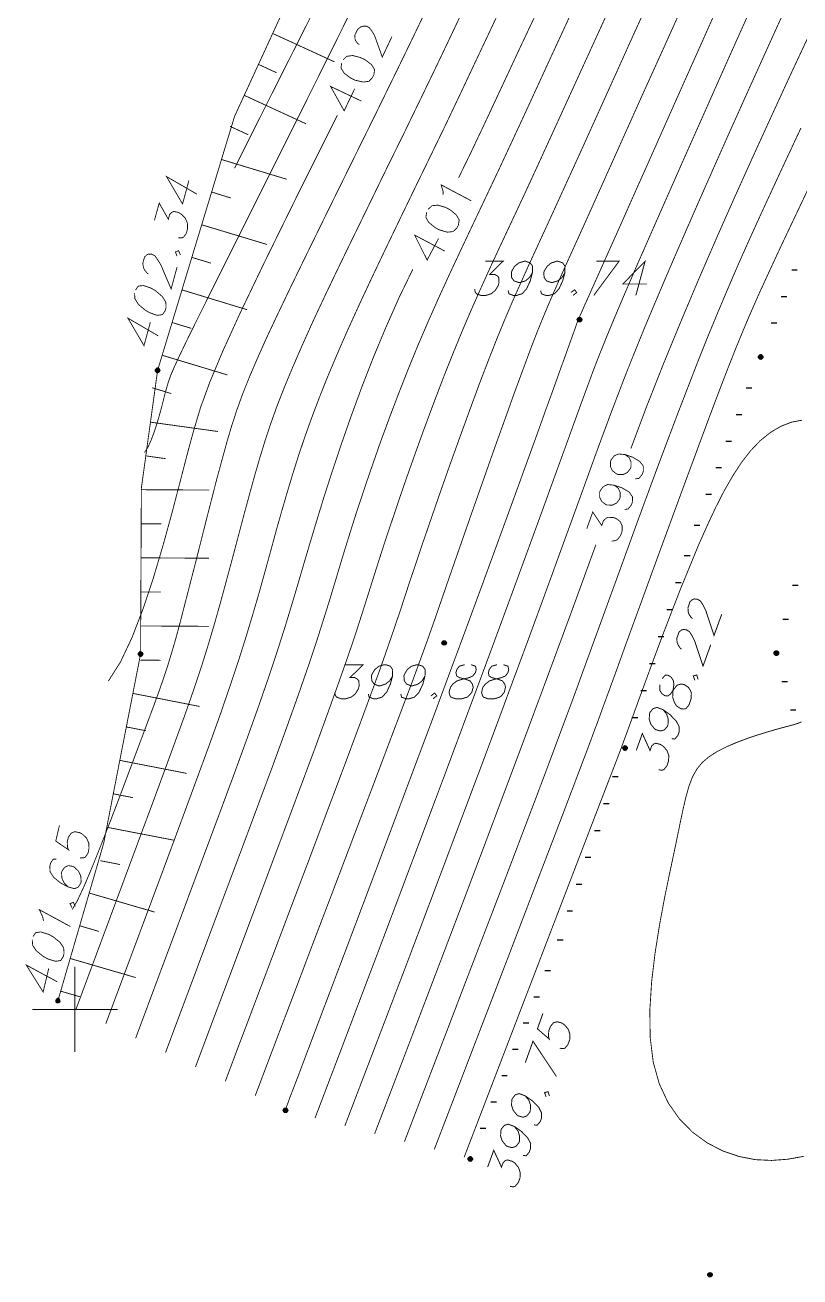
# Model space of a CAD drawing. Extents: x 489 to 720, y 1028 to 1176.
# Drawn here: x 495.69 to 504.79, y 1058.45 to 1073.17 of the extents above; entities that cross this region are included whole.
import ezdxf

# ---------------------------------------------------------------- set-up
doc = ezdxf.new("R2010")
doc.units = 0
doc.header["$MEASUREMENT"] = 0
for name, color, linetype in [('1202', 7, 'Continuous'), ('1501-TOPO', 7, 'Continuous'), ('1501-UP', 7, 'Continuous'), ('1506', 7, 'Continuous'), ('1507', 7, 'Continuous'), ('1510-UP', 7, 'Continuous'), ('1511-DOWN', 7, 'Continuous')]:
    doc.layers.add(name, color=color, linetype=linetype)

msp = doc.modelspace()

# ---------------------------------------------------------------- hatches: boundary and pattern name
at = {"layer": '1501-TOPO', "linetype": 'Continuous', "ltscale": 0.045455}
for points in [[(502.203, 1069.729), (502.203, 1069.676), (502.192, 1069.728)], [(502.213, 1069.728), (502.213, 1069.679), (502.203, 1069.729)], [(502.213, 1069.679), (502.203, 1069.729), (502.203, 1069.676)], [(502.179, 1069.713), (502.179, 1069.692), (502.177, 1069.703)], [(502.185, 1069.722), (502.185, 1069.684), (502.179, 1069.713)], [(502.185, 1069.684), (502.179, 1069.713), (502.179, 1069.692)], [(502.192, 1069.728), (502.192, 1069.679), (502.185, 1069.722)], [(502.192, 1069.679), (502.185, 1069.722), (502.185, 1069.684)], [(502.203, 1069.676), (502.192, 1069.728), (502.192, 1069.679)], [(502.222, 1069.722), (502.222, 1069.684), (502.213, 1069.728)], [(502.222, 1069.684), (502.213, 1069.728), (502.213, 1069.679)], [(502.228, 1069.713), (502.228, 1069.692), (502.222, 1069.722)], [(502.228, 1069.692), (502.222, 1069.722), (502.222, 1069.684)], [(502.23, 1069.703), (502.228, 1069.713), (502.228, 1069.692)], [(504.321, 1069.289), (504.356, 1069.275), (504.313, 1069.282)], [(504.331, 1069.291), (504.349, 1069.283), (504.321, 1069.289)], [(504.349, 1069.283), (504.321, 1069.289), (504.356, 1069.275)], [(504.341, 1069.289), (504.331, 1069.291), (504.349, 1069.283)], [(504.307, 1069.274), (504.356, 1069.255), (504.305, 1069.264)], [(504.356, 1069.255), (504.305, 1069.264), (504.35, 1069.246)], [(504.305, 1069.264), (504.35, 1069.246), (504.307, 1069.254)], [(504.313, 1069.282), (504.358, 1069.265), (504.307, 1069.274)], [(504.358, 1069.265), (504.307, 1069.274), (504.356, 1069.255)], [(504.35, 1069.246), (504.307, 1069.254), (504.342, 1069.24)], [(504.307, 1069.254), (504.342, 1069.24), (504.313, 1069.246)], [(504.356, 1069.275), (504.313, 1069.282), (504.358, 1069.265)], [(504.342, 1069.24), (504.313, 1069.246), (504.332, 1069.238)], [(504.313, 1069.246), (504.332, 1069.238), (504.322, 1069.24)], [(500.588, 1065.915), (500.588, 1065.895), (500.586, 1065.905)], [(500.594, 1065.923), (500.594, 1065.885), (500.588, 1065.915)], [(500.594, 1065.885), (500.588, 1065.915), (500.588, 1065.895)], [(500.603, 1065.929), (500.603, 1065.88), (500.594, 1065.923)], [(500.603, 1065.88), (500.594, 1065.923), (500.594, 1065.885)], [(500.612, 1065.931), (500.612, 1065.879), (500.603, 1065.929)], [(500.612, 1065.879), (500.603, 1065.929), (500.603, 1065.88)], [(500.622, 1065.929), (500.622, 1065.88), (500.612, 1065.931)], [(500.622, 1065.88), (500.612, 1065.931), (500.612, 1065.879)], [(500.631, 1065.923), (500.631, 1065.885), (500.622, 1065.929)], [(500.631, 1065.885), (500.622, 1065.929), (500.622, 1065.88)], [(500.637, 1065.915), (500.637, 1065.895), (500.631, 1065.923)], [(500.637, 1065.895), (500.631, 1065.923), (500.631, 1065.885)], [(500.639, 1065.905), (500.637, 1065.915), (500.637, 1065.895)], [(504.491, 1065.793), (504.54, 1065.795), (504.489, 1065.783)], [(504.54, 1065.795), (504.489, 1065.783), (504.542, 1065.785)], [(504.489, 1065.783), (504.542, 1065.785), (504.491, 1065.774)], [(504.497, 1065.803), (504.533, 1065.804), (504.491, 1065.793)], [(504.533, 1065.804), (504.491, 1065.793), (504.54, 1065.795)], [(504.542, 1065.785), (504.491, 1065.774), (504.54, 1065.775)], [(504.491, 1065.774), (504.54, 1065.775), (504.498, 1065.765)], [(504.505, 1065.808), (504.525, 1065.809), (504.497, 1065.803)], [(504.525, 1065.809), (504.497, 1065.803), (504.533, 1065.804)], [(504.54, 1065.775), (504.498, 1065.765), (504.535, 1065.766)], [(504.498, 1065.765), (504.535, 1065.766), (504.506, 1065.759)], [(504.515, 1065.81), (504.505, 1065.808), (504.525, 1065.809)], [(504.535, 1065.766), (504.506, 1065.759), (504.527, 1065.76)], [(504.506, 1065.759), (504.527, 1065.76), (504.516, 1065.758)], [(502.713, 1064.678), (502.763, 1064.66), (502.712, 1064.667)], [(502.763, 1064.66), (502.712, 1064.667), (502.757, 1064.651)], [(502.712, 1064.667), (502.757, 1064.651), (502.714, 1064.658)], [(502.719, 1064.687), (502.764, 1064.671), (502.713, 1064.678)], [(502.764, 1064.671), (502.713, 1064.678), (502.763, 1064.66)], [(502.757, 1064.651), (502.714, 1064.658), (502.749, 1064.646)], [(502.714, 1064.658), (502.749, 1064.646), (502.72, 1064.649)], [(502.727, 1064.693), (502.762, 1064.68), (502.719, 1064.687)], [(502.762, 1064.68), (502.719, 1064.687), (502.764, 1064.671)], [(502.749, 1064.646), (502.72, 1064.649), (502.739, 1064.642)], [(502.72, 1064.649), (502.739, 1064.642), (502.729, 1064.645)], [(502.737, 1064.696), (502.755, 1064.689), (502.727, 1064.693)], [(502.755, 1064.689), (502.727, 1064.693), (502.762, 1064.68)], [(502.747, 1064.693), (502.737, 1064.696), (502.755, 1064.689)], [(498.724, 1060.423), (498.724, 1060.404), (498.722, 1060.413)], [(498.73, 1060.432), (498.73, 1060.395), (498.724, 1060.423)], [(498.73, 1060.395), (498.724, 1060.423), (498.724, 1060.404)], [(498.738, 1060.438), (498.738, 1060.389), (498.73, 1060.432)], [(498.738, 1060.389), (498.73, 1060.432), (498.73, 1060.395)], [(498.748, 1060.44), (498.748, 1060.387), (498.738, 1060.438)], [(498.748, 1060.387), (498.738, 1060.438), (498.738, 1060.389)], [(498.758, 1060.438), (498.758, 1060.389), (498.748, 1060.44)], [(498.758, 1060.389), (498.748, 1060.44), (498.748, 1060.387)], [(498.766, 1060.432), (498.766, 1060.395), (498.758, 1060.438)], [(498.766, 1060.395), (498.758, 1060.438), (498.758, 1060.389)], [(498.772, 1060.423), (498.772, 1060.404), (498.766, 1060.432)], [(498.772, 1060.404), (498.766, 1060.432), (498.766, 1060.395)], [(498.774, 1060.413), (498.772, 1060.423), (498.772, 1060.404)], [(500.894, 1059.85), (500.944, 1059.831), (500.892, 1059.84)], [(500.944, 1059.831), (500.892, 1059.84), (500.938, 1059.823)], [(500.892, 1059.84), (500.938, 1059.823), (500.895, 1059.83)], [(500.899, 1059.858), (500.945, 1059.841), (500.894, 1059.85)], [(500.945, 1059.841), (500.894, 1059.85), (500.944, 1059.831)], [(500.938, 1059.823), (500.895, 1059.83), (500.93, 1059.816)], [(500.895, 1059.83), (500.93, 1059.816), (500.9, 1059.822)], [(500.907, 1059.865), (500.942, 1059.851), (500.899, 1059.858)], [(500.942, 1059.851), (500.899, 1059.858), (500.945, 1059.841)], [(500.93, 1059.816), (500.9, 1059.822), (500.92, 1059.814)], [(500.9, 1059.822), (500.92, 1059.814), (500.91, 1059.816)], [(500.917, 1059.867), (500.937, 1059.859), (500.907, 1059.865)], [(500.937, 1059.859), (500.907, 1059.865), (500.942, 1059.851)], [(500.928, 1059.865), (500.917, 1059.867), (500.937, 1059.859)], [(503.712, 1058.491), (503.712, 1058.471), (503.71, 1058.481)], [(503.717, 1058.499), (503.717, 1058.463), (503.712, 1058.491)], [(503.717, 1058.463), (503.712, 1058.491), (503.712, 1058.471)], [(503.725, 1058.505), (503.725, 1058.457), (503.717, 1058.499)], [(503.725, 1058.457), (503.717, 1058.499), (503.717, 1058.463)], [(503.736, 1058.507), (503.736, 1058.455), (503.725, 1058.505)], [(503.736, 1058.455), (503.725, 1058.505), (503.725, 1058.457)], [(503.746, 1058.505), (503.746, 1058.457), (503.736, 1058.507)], [(503.746, 1058.457), (503.736, 1058.507), (503.736, 1058.455)], [(503.755, 1058.499), (503.755, 1058.463), (503.746, 1058.505)], [(503.755, 1058.463), (503.746, 1058.505), (503.746, 1058.457)], [(503.761, 1058.491), (503.761, 1058.471), (503.755, 1058.499)], [(503.761, 1058.471), (503.755, 1058.499), (503.755, 1058.463)], [(503.762, 1058.481), (503.761, 1058.491), (503.761, 1058.471)]]:
    msp.add_hatch(color=7, dxfattribs=at).paths.add_polyline_path(points, flags=0)
at = {"layer": '1501-UP', "linetype": 'Continuous', "ltscale": 0.045455}
for points in [[(497.223, 1069.123), (497.271, 1069.113), (497.219, 1069.114)], [(497.271, 1069.113), (497.219, 1069.114), (497.27, 1069.103)], [(497.219, 1069.114), (497.27, 1069.103), (497.219, 1069.104)], [(497.27, 1069.103), (497.219, 1069.104), (497.266, 1069.093)], [(497.219, 1069.104), (497.266, 1069.093), (497.222, 1069.093)], [(497.266, 1069.093), (497.222, 1069.093), (497.258, 1069.085)], [(497.222, 1069.093), (497.258, 1069.085), (497.23, 1069.087)], [(497.23, 1069.13), (497.266, 1069.122), (497.223, 1069.123)], [(497.266, 1069.122), (497.223, 1069.123), (497.271, 1069.113)], [(497.24, 1069.134), (497.26, 1069.13), (497.23, 1069.13)], [(497.26, 1069.13), (497.23, 1069.13), (497.266, 1069.122)], [(497.258, 1069.085), (497.23, 1069.087), (497.249, 1069.082)], [(497.23, 1069.087), (497.249, 1069.082), (497.239, 1069.082)], [(497.25, 1069.134), (497.24, 1069.134), (497.26, 1069.13)], [(497.022, 1065.788), (497.07, 1065.781), (497.019, 1065.779)], [(497.07, 1065.781), (497.019, 1065.779), (497.07, 1065.771)], [(497.019, 1065.779), (497.07, 1065.771), (497.019, 1065.768)], [(497.07, 1065.771), (497.019, 1065.768), (497.066, 1065.76)], [(497.019, 1065.768), (497.066, 1065.76), (497.023, 1065.758)], [(497.029, 1065.796), (497.065, 1065.79), (497.022, 1065.788)], [(497.065, 1065.79), (497.022, 1065.788), (497.07, 1065.781)], [(497.066, 1065.76), (497.023, 1065.758), (497.06, 1065.754)], [(497.023, 1065.758), (497.06, 1065.754), (497.031, 1065.751)], [(497.038, 1065.8), (497.057, 1065.797), (497.029, 1065.796)], [(497.057, 1065.797), (497.029, 1065.796), (497.065, 1065.79)], [(497.048, 1065.8), (497.038, 1065.8), (497.057, 1065.797)], [(497.06, 1065.754), (497.031, 1065.751), (497.05, 1065.749)], [(497.031, 1065.751), (497.05, 1065.749), (497.04, 1065.748)], [(496.052, 1061.715), (496.099, 1061.704), (496.047, 1061.706)], [(496.099, 1061.704), (496.047, 1061.706), (496.099, 1061.693)], [(496.047, 1061.706), (496.099, 1061.693), (496.047, 1061.696)], [(496.099, 1061.693), (496.047, 1061.696), (496.095, 1061.684)], [(496.047, 1061.696), (496.095, 1061.684), (496.05, 1061.685)], [(496.095, 1061.684), (496.05, 1061.685), (496.087, 1061.678)], [(496.05, 1061.685), (496.087, 1061.678), (496.057, 1061.679)], [(496.06, 1061.722), (496.096, 1061.714), (496.052, 1061.715)], [(496.096, 1061.714), (496.052, 1061.715), (496.099, 1061.704)], [(496.087, 1061.678), (496.057, 1061.679), (496.078, 1061.674)], [(496.057, 1061.679), (496.078, 1061.674), (496.067, 1061.674)], [(496.069, 1061.725), (496.089, 1061.721), (496.06, 1061.722)], [(496.089, 1061.721), (496.06, 1061.722), (496.096, 1061.714)], [(496.079, 1061.725), (496.069, 1061.725), (496.089, 1061.721)]]:
    msp.add_hatch(color=18, dxfattribs=at).paths.add_polyline_path(points, flags=0)

# ---------------------------------------------------------------- linework, layer by layer
at = {"color": 18, "linetype": 'Continuous', "ltscale": 0.045455, "const_width": 0.01}
for points in [[(497.707, 1071.178), (497.349, 1071.385), (497.538, 1071.063), (497.613, 1071.339)], [(497.208, 1070.871), (497.264, 1071.073), (497.371, 1070.883), (497.386, 1070.939), (497.413, 1070.965), (497.435, 1070.974), (497.49, 1070.963), (497.524, 1070.942), (497.571, 1070.895), (497.595, 1070.838), (497.597, 1070.772), (497.582, 1070.717), (497.55, 1070.672), (497.528, 1070.664), (497.489, 1070.665)], [(497.137, 1070.241), (497.12, 1070.251), (497.09, 1070.29), (497.078, 1070.318), (497.071, 1070.365), (497.091, 1070.439), (497.119, 1070.465), (497.14, 1070.474), (497.179, 1070.472), (497.213, 1070.453), (497.242, 1070.414), (497.283, 1070.347), (497.404, 1070.064), (497.474, 1070.322)], [(497.474, 1070.449), (497.454, 1070.499), (497.492, 1070.514), (497.513, 1070.464)], [(496.975, 1070.015), (496.978, 1069.95), (497.019, 1069.883), (497.099, 1069.815), (497.15, 1069.785), (497.24, 1069.754), (497.302, 1069.762), (497.333, 1069.806), (497.344, 1069.843), (497.342, 1069.908), (497.3, 1069.975), (497.221, 1070.043), (497.17, 1070.073), (497.079, 1070.104), (497.017, 1070.097), (496.986, 1070.051)], [(497.254, 1069.512), (496.896, 1069.721), (497.085, 1069.398), (497.16, 1069.674)], [(496.092, 1063.762), (496.048, 1063.576), (496.2, 1063.473), (496.187, 1063.501), (496.183, 1063.566), (496.197, 1063.622), (496.228, 1063.668), (496.271, 1063.687), (496.328, 1063.676), (496.362, 1063.658), (496.41, 1063.612), (496.436, 1063.555), (496.439, 1063.49), (496.427, 1063.434), (496.396, 1063.388), (496.374, 1063.379), (496.335, 1063.38)], [(496.056, 1063.363), (496.017, 1063.363), (495.987, 1063.316), (495.978, 1063.28), (495.982, 1063.214), (496.025, 1063.149), (496.107, 1063.083), (496.195, 1063.037), (496.269, 1063.017), (496.312, 1063.035), (496.342, 1063.082), (496.347, 1063.1), (496.342, 1063.166), (496.316, 1063.222), (496.269, 1063.268), (496.252, 1063.278), (496.195, 1063.288), (496.152, 1063.268), (496.121, 1063.223), (496.116, 1063.204), (496.121, 1063.139), (496.147, 1063.083), (496.195, 1063.037)], [(496.239, 1062.792), (496.216, 1062.841), (496.255, 1062.857), (496.278, 1062.808)], [(495.904, 1062.639), (495.895, 1062.685), (495.856, 1062.77), (496.221, 1062.572)], [(495.772, 1062.417), (495.777, 1062.351), (495.82, 1062.287), (495.902, 1062.221), (495.954, 1062.192), (496.045, 1062.164), (496.106, 1062.173), (496.137, 1062.22), (496.146, 1062.257), (496.141, 1062.322), (496.098, 1062.387), (496.016, 1062.453), (495.964, 1062.481), (495.872, 1062.509), (495.812, 1062.5), (495.781, 1062.454)], [(496.066, 1061.923), (495.702, 1062.12), (495.9, 1061.803), (495.966, 1062.081)]]:
    msp.add_lwpolyline(points, dxfattribs=at)
at = {"color": 250, "linetype": 'Continuous', "ltscale": 0.045455, "const_width": 0.0112}
for points in [[(501.095, 1070.389), (501.304, 1070.389), (501.149, 1070.235), (501.206, 1070.235), (501.239, 1070.217), (501.253, 1070.198), (501.257, 1070.14), (501.247, 1070.103), (501.212, 1070.046), (501.164, 1070.007), (501.102, 1069.988), (501.045, 1069.988), (500.992, 1070.007), (500.978, 1070.026), (500.97, 1070.064)], [(501.649, 1070.255), (501.615, 1070.198), (501.567, 1070.159), (501.505, 1070.14), (501.486, 1070.14), (501.433, 1070.159), (501.405, 1070.198), (501.402, 1070.255), (501.407, 1070.274), (501.441, 1070.331), (501.489, 1070.37), (501.552, 1070.389), (501.571, 1070.389), (501.623, 1070.37), (501.652, 1070.331), (501.649, 1070.255), (501.624, 1070.159), (501.58, 1070.064), (501.527, 1070.007), (501.464, 1069.988), (501.425, 1069.988), (501.373, 1070.007), (501.364, 1070.046)], [(502.031, 1070.255), (501.997, 1070.198), (501.948, 1070.159), (501.886, 1070.14), (501.867, 1070.14), (501.815, 1070.159), (501.787, 1070.198), (501.783, 1070.255), (501.788, 1070.274), (501.823, 1070.331), (501.871, 1070.37), (501.933, 1070.389), (501.953, 1070.389), (502.005, 1070.37), (502.032, 1070.331), (502.031, 1070.255), (502.005, 1070.159), (501.961, 1070.064), (501.907, 1070.007), (501.845, 1069.988), (501.807, 1069.988), (501.755, 1070.007), (501.746, 1070.046)], [(502.4, 1070.389), (502.667, 1070.389), (502.37, 1069.988)], [(502.865, 1069.988), (502.973, 1070.389), (502.711, 1070.122), (502.996, 1070.122)], [(502.102, 1070.022), (502.145, 1070.055), (502.169, 1070.022), (502.127, 1069.988)], [(503.531, 1066.191), (503.515, 1066.203), (503.489, 1066.242), (503.479, 1066.272), (503.477, 1066.318), (503.502, 1066.391), (503.531, 1066.415), (503.554, 1066.422), (503.592, 1066.417), (503.625, 1066.395), (503.652, 1066.354), (503.687, 1066.284), (503.783, 1065.992), (503.874, 1066.243)], [(503.402, 1065.832), (503.386, 1065.843), (503.36, 1065.884), (503.349, 1065.913), (503.346, 1065.96), (503.372, 1066.032), (503.402, 1066.057), (503.424, 1066.063), (503.463, 1066.058), (503.496, 1066.035), (503.521, 1065.996), (503.557, 1065.925), (503.654, 1065.633), (503.745, 1065.884)], [(499.45, 1065.649), (499.661, 1065.649), (499.505, 1065.497), (499.562, 1065.497), (499.595, 1065.478), (499.61, 1065.459), (499.613, 1065.401), (499.603, 1065.364), (499.569, 1065.306), (499.52, 1065.268), (499.457, 1065.249), (499.4, 1065.249), (499.348, 1065.268), (499.335, 1065.288), (499.325, 1065.325)], [(500.006, 1065.516), (499.972, 1065.459), (499.923, 1065.421), (499.861, 1065.401), (499.841, 1065.401), (499.79, 1065.421), (499.762, 1065.459), (499.758, 1065.516), (499.763, 1065.535), (499.797, 1065.592), (499.846, 1065.631), (499.908, 1065.649), (499.928, 1065.649), (499.979, 1065.631), (500.007, 1065.592), (500.006, 1065.516), (499.98, 1065.421), (499.936, 1065.325), (499.882, 1065.268), (499.82, 1065.249), (499.782, 1065.249), (499.73, 1065.268), (499.721, 1065.306)], [(500.387, 1065.516), (500.353, 1065.459), (500.305, 1065.421), (500.242, 1065.401), (500.223, 1065.401), (500.171, 1065.421), (500.144, 1065.459), (500.139, 1065.516), (500.145, 1065.535), (500.179, 1065.592), (500.228, 1065.631), (500.289, 1065.649), (500.308, 1065.649), (500.361, 1065.631), (500.389, 1065.592), (500.387, 1065.516), (500.362, 1065.421), (500.317, 1065.325), (500.264, 1065.268), (500.202, 1065.249), (500.163, 1065.249), (500.111, 1065.268), (500.103, 1065.306)], [(500.852, 1065.649), (500.79, 1065.631), (500.761, 1065.592), (500.75, 1065.555), (500.76, 1065.516), (500.792, 1065.497), (500.863, 1065.478), (500.915, 1065.459), (500.944, 1065.421), (500.953, 1065.383), (500.937, 1065.325), (500.907, 1065.288), (500.883, 1065.268), (500.821, 1065.249), (500.745, 1065.249), (500.692, 1065.268), (500.679, 1065.288), (500.67, 1065.325), (500.686, 1065.383), (500.714, 1065.421), (500.763, 1065.459), (500.825, 1065.478), (500.906, 1065.497), (500.949, 1065.516), (500.979, 1065.555), (500.989, 1065.592), (500.98, 1065.631), (500.929, 1065.649)], [(501.233, 1065.649), (501.171, 1065.631), (501.142, 1065.592), (501.132, 1065.555), (501.14, 1065.516), (501.173, 1065.497), (501.245, 1065.478), (501.297, 1065.459), (501.324, 1065.421), (501.333, 1065.383), (501.319, 1065.325), (501.289, 1065.288), (501.265, 1065.268), (501.203, 1065.249), (501.127, 1065.249), (501.074, 1065.268), (501.061, 1065.288), (501.052, 1065.325), (501.066, 1065.383), (501.096, 1065.421), (501.145, 1065.459), (501.206, 1065.478), (501.288, 1065.497), (501.331, 1065.516), (501.361, 1065.555), (501.371, 1065.592), (501.362, 1065.631), (501.31, 1065.649)], [(503.148, 1065.414), (503.145, 1065.348), (503.171, 1065.308), (503.204, 1065.285), (503.242, 1065.281), (503.272, 1065.305), (503.314, 1065.365), (503.349, 1065.408), (503.395, 1065.422), (503.433, 1065.416), (503.482, 1065.383), (503.508, 1065.342), (503.517, 1065.313), (503.514, 1065.248), (503.489, 1065.176), (503.453, 1065.133), (503.43, 1065.128), (503.391, 1065.132), (503.342, 1065.165), (503.317, 1065.206), (503.297, 1065.265), (503.3, 1065.33), (503.311, 1065.413), (503.307, 1065.459), (503.281, 1065.5), (503.249, 1065.523), (503.211, 1065.528), (503.174, 1065.485)], [(503.557, 1065.465), (503.54, 1065.516), (503.58, 1065.528), (503.597, 1065.476)], [(500.458, 1065.282), (500.5, 1065.316), (500.525, 1065.282), (500.482, 1065.249)], [(503.185, 1065.12), (503.227, 1065.067), (503.246, 1065.009), (503.242, 1064.943), (503.236, 1064.926), (503.2, 1064.883), (503.155, 1064.87), (503.099, 1064.885), (503.083, 1064.897), (503.041, 1064.949), (503.022, 1065.007), (503.025, 1065.073), (503.032, 1065.09), (503.067, 1065.133), (503.113, 1065.147), (503.185, 1065.12), (503.265, 1065.063), (503.339, 1064.988), (503.375, 1064.918), (503.372, 1064.854), (503.358, 1064.817), (503.323, 1064.775), (503.285, 1064.78)], [(502.87, 1064.642), (502.941, 1064.84), (503.031, 1064.641), (503.052, 1064.696), (503.08, 1064.72), (503.103, 1064.726), (503.158, 1064.71), (503.19, 1064.688), (503.232, 1064.637), (503.252, 1064.578), (503.248, 1064.513), (503.229, 1064.459), (503.194, 1064.416), (503.171, 1064.409), (503.132, 1064.414)], [(501.772, 1061.549), (501.708, 1061.37), (501.847, 1061.25), (501.838, 1061.279), (501.841, 1061.345), (501.861, 1061.398), (501.896, 1061.441), (501.941, 1061.454), (501.996, 1061.438), (502.029, 1061.415), (502.071, 1061.364), (502.09, 1061.306), (502.087, 1061.24), (502.067, 1061.187), (502.032, 1061.143), (502.01, 1061.138), (501.971, 1061.142)], [(501.566, 1060.974), (501.656, 1061.225), (501.932, 1060.809)], [(501.566, 1060.582), (501.608, 1060.53), (501.628, 1060.472), (501.624, 1060.406), (501.619, 1060.389), (501.582, 1060.346), (501.537, 1060.332), (501.482, 1060.348), (501.466, 1060.359), (501.424, 1060.412), (501.404, 1060.47), (501.407, 1060.535), (501.414, 1060.553), (501.449, 1060.596), (501.495, 1060.609), (501.566, 1060.582), (501.647, 1060.525), (501.722, 1060.451), (501.757, 1060.381), (501.755, 1060.316), (501.741, 1060.281), (501.706, 1060.238), (501.667, 1060.242)], [(501.81, 1060.57), (501.792, 1060.621), (501.832, 1060.632), (501.849, 1060.581)], [(501.437, 1060.223), (501.479, 1060.171), (501.498, 1060.113), (501.496, 1060.048), (501.489, 1060.03), (501.454, 1059.987), (501.408, 1059.974), (501.353, 1059.99), (501.337, 1060.001), (501.295, 1060.053), (501.275, 1060.11), (501.279, 1060.176), (501.285, 1060.195), (501.321, 1060.237), (501.365, 1060.25), (501.437, 1060.223), (501.519, 1060.166), (501.592, 1060.092), (501.629, 1060.023), (501.625, 1059.957), (501.612, 1059.922), (501.577, 1059.879), (501.538, 1059.883)], [(501.123, 1059.746), (501.195, 1059.943), (501.286, 1059.745), (501.305, 1059.799), (501.333, 1059.823), (501.356, 1059.83), (501.412, 1059.814), (501.444, 1059.792), (501.486, 1059.74), (501.506, 1059.682), (501.503, 1059.616), (501.483, 1059.563), (501.447, 1059.521), (501.424, 1059.514), (501.386, 1059.518)]]:
    msp.add_lwpolyline(points, dxfattribs=at)
at = {"layer": '1202', "color": 7, "linetype": 'Continuous', "ltscale": 0.045455, "const_width": 0.0112}
for points in [[(496.273, 1062.1), (496.273, 1061.099)], [(496.774, 1061.599), (495.773, 1061.599)]]:
    msp.add_lwpolyline(points, dxfattribs=at)
at = {"layer": '1501-TOPO', "color": 7, "linetype": 'Continuous', "ltscale": 0.045455}
for points in [[(502.203, 1069.729), (502.203, 1069.676), (502.192, 1069.728)], [(502.213, 1069.728), (502.213, 1069.679), (502.203, 1069.729)], [(502.213, 1069.679), (502.203, 1069.729), (502.203, 1069.676)], [(502.179, 1069.713), (502.179, 1069.692), (502.177, 1069.703)], [(502.185, 1069.722), (502.185, 1069.684), (502.179, 1069.713)], [(502.185, 1069.684), (502.179, 1069.713), (502.179, 1069.692)], [(502.192, 1069.728), (502.192, 1069.679), (502.185, 1069.722)], [(502.192, 1069.679), (502.185, 1069.722), (502.185, 1069.684)], [(502.203, 1069.676), (502.192, 1069.728), (502.192, 1069.679)], [(502.222, 1069.722), (502.222, 1069.684), (502.213, 1069.728)], [(502.222, 1069.684), (502.213, 1069.728), (502.213, 1069.679)], [(502.228, 1069.713), (502.228, 1069.692), (502.222, 1069.722)], [(502.228, 1069.692), (502.222, 1069.722), (502.222, 1069.684)], [(502.23, 1069.703), (502.228, 1069.713), (502.228, 1069.692)], [(504.321, 1069.289), (504.356, 1069.275), (504.313, 1069.282)], [(504.331, 1069.291), (504.349, 1069.283), (504.321, 1069.289)], [(504.349, 1069.283), (504.321, 1069.289), (504.356, 1069.275)], [(504.341, 1069.289), (504.331, 1069.291), (504.349, 1069.283)], [(504.307, 1069.274), (504.356, 1069.255), (504.305, 1069.264)], [(504.356, 1069.255), (504.305, 1069.264), (504.35, 1069.246)], [(504.305, 1069.264), (504.35, 1069.246), (504.307, 1069.254)], [(504.313, 1069.282), (504.358, 1069.265), (504.307, 1069.274)], [(504.358, 1069.265), (504.307, 1069.274), (504.356, 1069.255)], [(504.35, 1069.246), (504.307, 1069.254), (504.342, 1069.24)], [(504.307, 1069.254), (504.342, 1069.24), (504.313, 1069.246)], [(504.356, 1069.275), (504.313, 1069.282), (504.358, 1069.265)], [(504.342, 1069.24), (504.313, 1069.246), (504.332, 1069.238)], [(504.313, 1069.246), (504.332, 1069.238), (504.322, 1069.24)], [(500.588, 1065.915), (500.588, 1065.895), (500.586, 1065.905)], [(500.594, 1065.923), (500.594, 1065.885), (500.588, 1065.915)], [(500.594, 1065.885), (500.588, 1065.915), (500.588, 1065.895)], [(500.603, 1065.929), (500.603, 1065.88), (500.594, 1065.923)], [(500.603, 1065.88), (500.594, 1065.923), (500.594, 1065.885)], [(500.612, 1065.931), (500.612, 1065.879), (500.603, 1065.929)], [(500.612, 1065.879), (500.603, 1065.929), (500.603, 1065.88)], [(500.622, 1065.929), (500.622, 1065.88), (500.612, 1065.931)], [(500.622, 1065.88), (500.612, 1065.931), (500.612, 1065.879)], [(500.631, 1065.923), (500.631, 1065.885), (500.622, 1065.929)], [(500.631, 1065.885), (500.622, 1065.929), (500.622, 1065.88)], [(500.637, 1065.915), (500.637, 1065.895), (500.631, 1065.923)], [(500.637, 1065.895), (500.631, 1065.923), (500.631, 1065.885)], [(500.639, 1065.905), (500.637, 1065.915), (500.637, 1065.895)], [(504.491, 1065.793), (504.54, 1065.795), (504.489, 1065.783)], [(504.54, 1065.795), (504.489, 1065.783), (504.542, 1065.785)], [(504.489, 1065.783), (504.542, 1065.785), (504.491, 1065.774)], [(504.497, 1065.803), (504.533, 1065.804), (504.491, 1065.793)], [(504.533, 1065.804), (504.491, 1065.793), (504.54, 1065.795)], [(504.542, 1065.785), (504.491, 1065.774), (504.54, 1065.775)], [(504.491, 1065.774), (504.54, 1065.775), (504.498, 1065.765)], [(504.505, 1065.808), (504.525, 1065.809), (504.497, 1065.803)], [(504.525, 1065.809), (504.497, 1065.803), (504.533, 1065.804)], [(504.54, 1065.775), (504.498, 1065.765), (504.535, 1065.766)], [(504.498, 1065.765), (504.535, 1065.766), (504.506, 1065.759)], [(504.515, 1065.81), (504.505, 1065.808), (504.525, 1065.809)], [(504.535, 1065.766), (504.506, 1065.759), (504.527, 1065.76)], [(504.506, 1065.759), (504.527, 1065.76), (504.516, 1065.758)], [(502.713, 1064.678), (502.763, 1064.66), (502.712, 1064.667)], [(502.763, 1064.66), (502.712, 1064.667), (502.757, 1064.651)], [(502.712, 1064.667), (502.757, 1064.651), (502.714, 1064.658)], [(502.719, 1064.687), (502.764, 1064.671), (502.713, 1064.678)], [(502.764, 1064.671), (502.713, 1064.678), (502.763, 1064.66)], [(502.757, 1064.651), (502.714, 1064.658), (502.749, 1064.646)], [(502.714, 1064.658), (502.749, 1064.646), (502.72, 1064.649)], [(502.727, 1064.693), (502.762, 1064.68), (502.719, 1064.687)], [(502.762, 1064.68), (502.719, 1064.687), (502.764, 1064.671)], [(502.749, 1064.646), (502.72, 1064.649), (502.739, 1064.642)], [(502.72, 1064.649), (502.739, 1064.642), (502.729, 1064.645)], [(502.737, 1064.696), (502.755, 1064.689), (502.727, 1064.693)], [(502.755, 1064.689), (502.727, 1064.693), (502.762, 1064.68)], [(502.747, 1064.693), (502.737, 1064.696), (502.755, 1064.689)], [(498.724, 1060.423), (498.724, 1060.404), (498.722, 1060.413)], [(498.73, 1060.432), (498.73, 1060.395), (498.724, 1060.423)], [(498.73, 1060.395), (498.724, 1060.423), (498.724, 1060.404)], [(498.738, 1060.438), (498.738, 1060.389), (498.73, 1060.432)], [(498.738, 1060.389), (498.73, 1060.432), (498.73, 1060.395)], [(498.748, 1060.44), (498.748, 1060.387), (498.738, 1060.438)], [(498.748, 1060.387), (498.738, 1060.438), (498.738, 1060.389)], [(498.758, 1060.438), (498.758, 1060.389), (498.748, 1060.44)], [(498.758, 1060.389), (498.748, 1060.44), (498.748, 1060.387)], [(498.766, 1060.432), (498.766, 1060.395), (498.758, 1060.438)], [(498.766, 1060.395), (498.758, 1060.438), (498.758, 1060.389)], [(498.772, 1060.423), (498.772, 1060.404), (498.766, 1060.432)], [(498.772, 1060.404), (498.766, 1060.432), (498.766, 1060.395)], [(498.774, 1060.413), (498.772, 1060.423), (498.772, 1060.404)], [(500.894, 1059.85), (500.944, 1059.831), (500.892, 1059.84)], [(500.944, 1059.831), (500.892, 1059.84), (500.938, 1059.823)], [(500.892, 1059.84), (500.938, 1059.823), (500.895, 1059.83)], [(500.899, 1059.858), (500.945, 1059.841), (500.894, 1059.85)], [(500.945, 1059.841), (500.894, 1059.85), (500.944, 1059.831)], [(500.938, 1059.823), (500.895, 1059.83), (500.93, 1059.816)], [(500.895, 1059.83), (500.93, 1059.816), (500.9, 1059.822)], [(500.907, 1059.865), (500.942, 1059.851), (500.899, 1059.858)], [(500.942, 1059.851), (500.899, 1059.858), (500.945, 1059.841)], [(500.93, 1059.816), (500.9, 1059.822), (500.92, 1059.814)], [(500.9, 1059.822), (500.92, 1059.814), (500.91, 1059.816)], [(500.917, 1059.867), (500.937, 1059.859), (500.907, 1059.865)], [(500.937, 1059.859), (500.907, 1059.865), (500.942, 1059.851)], [(500.928, 1059.865), (500.917, 1059.867), (500.937, 1059.859)], [(503.712, 1058.491), (503.712, 1058.471), (503.71, 1058.481)], [(503.717, 1058.499), (503.717, 1058.463), (503.712, 1058.491)], [(503.717, 1058.463), (503.712, 1058.491), (503.712, 1058.471)], [(503.725, 1058.505), (503.725, 1058.457), (503.717, 1058.499)], [(503.725, 1058.457), (503.717, 1058.499), (503.717, 1058.463)], [(503.736, 1058.507), (503.736, 1058.455), (503.725, 1058.505)], [(503.736, 1058.455), (503.725, 1058.505), (503.725, 1058.457)], [(503.746, 1058.505), (503.746, 1058.457), (503.736, 1058.507)], [(503.746, 1058.457), (503.736, 1058.507), (503.736, 1058.455)], [(503.755, 1058.499), (503.755, 1058.463), (503.746, 1058.505)], [(503.755, 1058.463), (503.746, 1058.505), (503.746, 1058.457)], [(503.761, 1058.491), (503.761, 1058.471), (503.755, 1058.499)], [(503.761, 1058.471), (503.755, 1058.499), (503.755, 1058.463)], [(503.762, 1058.481), (503.761, 1058.491), (503.761, 1058.471)]]:
    msp.add_lwpolyline(points, dxfattribs=at)
at = {"layer": '1501-TOPO', "color": 7, "linetype": 'Continuous', "ltscale": 0.045455, "const_width": 0.0112}
for points in [[(502.178, 1069.703), (502.228, 1069.703)], [(504.306, 1069.264), (504.356, 1069.264)], [(500.587, 1065.905), (500.637, 1065.905)], [(504.49, 1065.784), (504.54, 1065.784)], [(502.713, 1064.67), (502.763, 1064.67)], [(498.723, 1060.413), (498.773, 1060.413)], [(500.894, 1059.84), (500.944, 1059.84)], [(503.711, 1058.481), (503.761, 1058.481)]]:
    msp.add_lwpolyline(points, dxfattribs=at)
at = {"layer": '1501-TOPO', "color": 7, "linetype": 'Continuous', "ltscale": 0.045455}
for centre in [(502.203, 1069.703), (504.331, 1069.264), (500.612, 1065.905), (504.515, 1065.784), (502.738, 1064.67), (498.748, 1060.413), (500.919, 1059.84), (503.736, 1058.481)]:
    msp.add_circle(centre, 0.0261, dxfattribs=at)
at = {"layer": '1501-UP', "color": 18, "linetype": 'Continuous', "ltscale": 0.045455, "const_width": 0.01}
for points in [[(497.223, 1069.108), (497.267, 1069.108)], [(497.023, 1065.774), (497.067, 1065.774)], [(496.052, 1061.699), (496.096, 1061.699)]]:
    msp.add_lwpolyline(points, dxfattribs=at)
at = {"layer": '1501-UP', "color": 18, "linetype": 'Continuous', "ltscale": 0.045455}
for points in [[(497.223, 1069.123), (497.271, 1069.113), (497.219, 1069.114)], [(497.271, 1069.113), (497.219, 1069.114), (497.27, 1069.103)], [(497.219, 1069.114), (497.27, 1069.103), (497.219, 1069.104)], [(497.27, 1069.103), (497.219, 1069.104), (497.266, 1069.093)], [(497.219, 1069.104), (497.266, 1069.093), (497.222, 1069.093)], [(497.266, 1069.093), (497.222, 1069.093), (497.258, 1069.085)], [(497.222, 1069.093), (497.258, 1069.085), (497.23, 1069.087)], [(497.23, 1069.13), (497.266, 1069.122), (497.223, 1069.123)], [(497.266, 1069.122), (497.223, 1069.123), (497.271, 1069.113)], [(497.24, 1069.134), (497.26, 1069.13), (497.23, 1069.13)], [(497.26, 1069.13), (497.23, 1069.13), (497.266, 1069.122)], [(497.258, 1069.085), (497.23, 1069.087), (497.249, 1069.082)], [(497.23, 1069.087), (497.249, 1069.082), (497.239, 1069.082)], [(497.25, 1069.134), (497.24, 1069.134), (497.26, 1069.13)], [(497.022, 1065.788), (497.07, 1065.781), (497.019, 1065.779)], [(497.07, 1065.781), (497.019, 1065.779), (497.07, 1065.771)], [(497.019, 1065.779), (497.07, 1065.771), (497.019, 1065.768)], [(497.07, 1065.771), (497.019, 1065.768), (497.066, 1065.76)], [(497.019, 1065.768), (497.066, 1065.76), (497.023, 1065.758)], [(497.029, 1065.796), (497.065, 1065.79), (497.022, 1065.788)], [(497.065, 1065.79), (497.022, 1065.788), (497.07, 1065.781)], [(497.066, 1065.76), (497.023, 1065.758), (497.06, 1065.754)], [(497.023, 1065.758), (497.06, 1065.754), (497.031, 1065.751)], [(497.038, 1065.8), (497.057, 1065.797), (497.029, 1065.796)], [(497.057, 1065.797), (497.029, 1065.796), (497.065, 1065.79)], [(497.048, 1065.8), (497.038, 1065.8), (497.057, 1065.797)], [(497.06, 1065.754), (497.031, 1065.751), (497.05, 1065.749)], [(497.031, 1065.751), (497.05, 1065.749), (497.04, 1065.748)], [(496.052, 1061.715), (496.099, 1061.704), (496.047, 1061.706)], [(496.099, 1061.704), (496.047, 1061.706), (496.099, 1061.693)], [(496.047, 1061.706), (496.099, 1061.693), (496.047, 1061.696)], [(496.099, 1061.693), (496.047, 1061.696), (496.095, 1061.684)], [(496.047, 1061.696), (496.095, 1061.684), (496.05, 1061.685)], [(496.095, 1061.684), (496.05, 1061.685), (496.087, 1061.678)], [(496.05, 1061.685), (496.087, 1061.678), (496.057, 1061.679)], [(496.06, 1061.722), (496.096, 1061.714), (496.052, 1061.715)], [(496.096, 1061.714), (496.052, 1061.715), (496.099, 1061.704)], [(496.087, 1061.678), (496.057, 1061.679), (496.078, 1061.674)], [(496.057, 1061.679), (496.078, 1061.674), (496.067, 1061.674)], [(496.069, 1061.725), (496.089, 1061.721), (496.06, 1061.722)], [(496.089, 1061.721), (496.06, 1061.722), (496.096, 1061.714)], [(496.079, 1061.725), (496.069, 1061.725), (496.089, 1061.721)]]:
    msp.add_lwpolyline(points, dxfattribs=at)
for centre in [(497.245, 1069.108), (497.045, 1065.774)]:
    msp.add_circle(centre, 0.0261, dxfattribs=at)
msp.add_arc((496.073, 1061.699), 0.0261, 166.5967, 166.5967, dxfattribs=at)
at = {"layer": '1506', "color": 13, "linetype": 'Continuous', "ltscale": 0.045455, "const_width": 0.01}
for points in [[(498.041, 1060.754), (498.183, 1061.133), (498.362, 1061.606), (498.565, 1062.143), (498.783, 1062.721), (499.007, 1063.312), (499.224, 1063.889), (499.427, 1064.428), (499.603, 1064.9), (499.746, 1065.288), (499.86, 1065.599), (499.949, 1065.854), (500.022, 1066.065), (500.086, 1066.253), (500.145, 1066.432), (500.206, 1066.62), (500.278, 1066.832), (500.362, 1067.083), (500.46, 1067.367), (500.566, 1067.674), (500.679, 1067.995), (500.796, 1068.32), (500.912, 1068.639), (501.024, 1068.943), (501.131, 1069.223), (501.229, 1069.472), (501.322, 1069.699), (501.415, 1069.916), (501.512, 1070.134), (501.616, 1070.366), (501.735, 1070.624), (501.871, 1070.92), (502.028, 1071.264), (502.211, 1071.665), (502.413, 1072.112), (502.628, 1072.588), (502.849, 1073.078), (503.071, 1073.563)], [(496.636, 1061.43), (496.97, 1062.325), (497.252, 1063.08), (497.487, 1063.713), (497.682, 1064.242), (497.845, 1064.685), (497.98, 1065.06), (498.092, 1065.387), (498.191, 1065.681), (498.279, 1065.96), (498.36, 1066.228), (498.435, 1066.484), (498.504, 1066.732), (498.57, 1066.971), (498.633, 1067.204), (498.697, 1067.431), (498.762, 1067.654), (498.828, 1067.874), (498.897, 1068.093), (498.972, 1068.317), (499.054, 1068.546), (499.144, 1068.784), (499.244, 1069.035), (499.356, 1069.3), (499.48, 1069.584), (499.619, 1069.889), (499.77, 1070.212), (499.931, 1070.55), (500.1, 1070.901), (500.275, 1071.263), (500.454, 1071.631), (500.635, 1072.004), (500.813, 1072.379), (500.989, 1072.753), (501.164, 1073.124), (501.336, 1073.491)], [(497.091, 1068.142), (497.13, 1068.201), (497.165, 1068.278), (497.199, 1068.366), (497.231, 1068.463), (497.261, 1068.562), (497.288, 1068.659), (497.312, 1068.753), (497.332, 1068.834), (497.352, 1068.905), (497.372, 1068.972), (497.399, 1069.048), (497.439, 1069.142), (497.497, 1069.268), (497.578, 1069.437), (497.687, 1069.659), (497.83, 1069.946), (498.01, 1070.306), (498.219, 1070.724), (498.448, 1071.184), (498.69, 1071.667), (498.935, 1072.158), (499.174, 1072.638), (499.398, 1073.089), (499.598, 1073.493)], [(497.338, 1061.091), (497.577, 1061.73), (497.806, 1062.343), (498.025, 1062.929), (498.233, 1063.482), (498.425, 1063.998), (498.603, 1064.475), (498.76, 1064.907), (498.897, 1065.29), (499.013, 1065.624), (499.11, 1065.914), (499.191, 1066.168), (499.263, 1066.398), (499.328, 1066.612), (499.389, 1066.817), (499.452, 1067.025), (499.52, 1067.243), (499.595, 1067.479), (499.679, 1067.731), (499.77, 1067.996), (499.866, 1068.271), (499.97, 1068.553), (500.078, 1068.837), (500.19, 1069.122), (500.305, 1069.404), (500.424, 1069.68), (500.546, 1069.955), (500.673, 1070.233), (500.806, 1070.517), (500.946, 1070.814), (501.095, 1071.128), (501.253, 1071.462), (501.421, 1071.822), (501.6, 1072.209), (501.788, 1072.618), (501.982, 1073.039), (502.179, 1073.464)], [(499.095, 1060.322), (499.231, 1060.68), (499.411, 1061.153), (499.624, 1061.715), (499.862, 1062.343), (500.115, 1063.014), (500.374, 1063.703), (500.63, 1064.385), (500.873, 1065.038), (501.097, 1065.639), (501.3, 1066.189), (501.483, 1066.687), (501.647, 1067.135), (501.794, 1067.538), (501.923, 1067.895), (502.037, 1068.207), (502.135, 1068.479), (502.219, 1068.71), (502.295, 1068.917), (502.366, 1069.109), (502.44, 1069.3), (502.522, 1069.504), (502.617, 1069.732), (502.73, 1069.999), (502.867, 1070.317), (503.033, 1070.695), (503.221, 1071.121), (503.424, 1071.581), (503.636, 1072.058), (503.849, 1072.538), (504.057, 1073.004), (504.254, 1073.441)], [(499.445, 1060.23), (499.674, 1060.829), (499.908, 1061.442), (500.145, 1062.062), (500.379, 1062.68), (500.608, 1063.288), (500.83, 1063.878), (501.041, 1064.439), (501.238, 1064.965), (501.417, 1065.45), (501.582, 1065.893), (501.731, 1066.3), (501.867, 1066.672), (501.991, 1067.014), (502.105, 1067.326), (502.21, 1067.615), (502.307, 1067.883), (502.397, 1068.132), (502.485, 1068.371), (502.572, 1068.605), (502.662, 1068.841), (502.757, 1069.088), (502.862, 1069.35), (502.979, 1069.637), (503.112, 1069.953), (503.261, 1070.303), (503.425, 1070.682), (503.6, 1071.082), (503.782, 1071.493), (503.966, 1071.907), (504.15, 1072.317), (504.329, 1072.713), (504.498, 1073.087), (504.657, 1073.433)], [(496.242, 1062.773), (496.303, 1062.878), (496.386, 1063.056), (496.485, 1063.292), (496.596, 1063.57), (496.713, 1063.871), (496.83, 1064.179), (496.941, 1064.475), (497.042, 1064.745), (497.128, 1064.974), (497.2, 1065.167), (497.261, 1065.335), (497.314, 1065.487), (497.362, 1065.632), (497.407, 1065.779), (497.454, 1065.938), (497.503, 1066.12), (497.557, 1066.329), (497.617, 1066.562), (497.681, 1066.81), (497.747, 1067.071), (497.813, 1067.333), (497.879, 1067.59), (497.942, 1067.837), (498.004, 1068.064), (498.06, 1068.268), (498.116, 1068.457), (498.175, 1068.638), (498.241, 1068.822), (498.319, 1069.017), (498.411, 1069.233), (498.521, 1069.48), (498.655, 1069.765), (498.814, 1070.097), (498.994, 1070.467), (499.19, 1070.867), (499.395, 1071.284), (499.605, 1071.71), (499.814, 1072.134), (500.016, 1072.547), (500.206, 1072.937), (500.379, 1073.297)], [(496.285, 1061.598), (496.666, 1062.623), (496.973, 1063.449), (497.217, 1064.106), (497.407, 1064.623), (497.555, 1065.029), (497.669, 1065.354), (497.76, 1065.626), (497.838, 1065.876), (497.913, 1066.129), (497.985, 1066.384), (498.055, 1066.642), (498.124, 1066.898), (498.191, 1067.15), (498.256, 1067.397), (498.32, 1067.633), (498.382, 1067.859), (498.444, 1068.072), (498.506, 1068.275), (498.573, 1068.478), (498.647, 1068.684), (498.731, 1068.9), (498.828, 1069.134), (498.939, 1069.39), (499.067, 1069.675), (499.216, 1069.993), (499.382, 1070.34), (499.561, 1070.708), (499.748, 1071.092), (499.94, 1071.487), (500.135, 1071.883), (500.325, 1072.275), (500.51, 1072.658), (500.685, 1073.025), (500.852, 1073.376)], [(497.69, 1060.922), (497.88, 1061.431), (498.085, 1061.974), (498.296, 1062.537), (498.508, 1063.101), (498.716, 1063.655), (498.913, 1064.182), (499.094, 1064.667), (499.25, 1065.096), (499.379, 1065.456), (499.485, 1065.757), (499.571, 1066.01), (499.642, 1066.232), (499.706, 1066.432), (499.766, 1066.624), (499.829, 1066.822), (499.898, 1067.038), (499.979, 1067.281), (500.069, 1067.549), (500.167, 1067.835), (500.273, 1068.133), (500.382, 1068.435), (500.495, 1068.738), (500.607, 1069.032), (500.719, 1069.313), (500.827, 1069.576), (500.935, 1069.828), (501.044, 1070.074), (501.158, 1070.326), (501.281, 1070.59), (501.415, 1070.876), (501.562, 1071.19), (501.724, 1071.542), (501.905, 1071.938), (502.1, 1072.365), (502.305, 1072.814), (502.514, 1073.271)], [(498.149, 1071.483), (498.674, 1072.529), (499.085, 1073.343)], [(498.744, 1060.415), (498.746, 1060.421), (498.754, 1060.441), (498.771, 1060.485), (498.799, 1060.562), (498.845, 1060.681), (498.91, 1060.851), (498.997, 1061.082), (499.111, 1061.384), (499.254, 1061.762), (499.422, 1062.206), (499.61, 1062.704), (499.813, 1063.242), (500.025, 1063.808), (500.242, 1064.388), (500.46, 1064.967), (500.671, 1065.537), (500.873, 1066.081), (501.063, 1066.597), (501.24, 1067.081), (501.404, 1067.53), (501.552, 1067.938), (501.685, 1068.304), (501.799, 1068.624), (501.897, 1068.893), (501.975, 1069.112), (502.037, 1069.282), (502.083, 1069.412), (502.117, 1069.506), (502.141, 1069.573), (502.157, 1069.617), (502.167, 1069.646), (502.173, 1069.664), (502.179, 1069.679), (502.185, 1069.693), (502.191, 1069.71), (502.202, 1069.734), (502.216, 1069.766), (502.236, 1069.81), (502.262, 1069.871), (502.297, 1069.948), (502.341, 1070.048), (502.397, 1070.172), (502.465, 1070.324), (502.547, 1070.508), (502.645, 1070.726), (502.758, 1070.981), (502.89, 1071.278), (503.042, 1071.618), (503.213, 1072.003), (503.399, 1072.421), (503.594, 1072.857), (503.79, 1073.297)], [(500.145, 1060.045), (500.172, 1060.114), (500.246, 1060.308), (500.358, 1060.6), (500.5, 1060.97), (500.661, 1061.389), (500.832, 1061.837), (501.005, 1062.288), (501.17, 1062.717), (501.32, 1063.108), (501.453, 1063.458), (501.573, 1063.774), (501.681, 1064.058), (501.778, 1064.315), (501.866, 1064.551), (501.948, 1064.771), (502.025, 1064.978), (502.099, 1065.175), (502.171, 1065.371), (502.241, 1065.565), (502.314, 1065.765), (502.39, 1065.973), (502.471, 1066.195), (502.557, 1066.432), (502.652, 1066.692), (502.755, 1066.975), (502.865, 1067.279), (502.982, 1067.597), (503.103, 1067.925), (503.227, 1068.256), (503.352, 1068.587), (503.477, 1068.91), (503.598, 1069.223), (503.717, 1069.52), (503.835, 1069.805), (503.953, 1070.084), (504.073, 1070.363), (504.2, 1070.648), (504.335, 1070.945), (504.479, 1071.257), (504.635, 1071.593), (504.805, 1071.956)], [(500.496, 1059.953), (501.003, 1061.274), (501.402, 1062.312), (501.705, 1063.105), (501.93, 1063.691), (502.089, 1064.109), (502.199, 1064.399), (502.275, 1064.6), (502.331, 1064.749), (502.38, 1064.882), (502.428, 1065.009), (502.475, 1065.141), (502.527, 1065.282), (502.585, 1065.44), (502.652, 1065.624), (502.73, 1065.841), (502.823, 1066.097), (502.933, 1066.397), (503.055, 1066.733), (503.187, 1067.093), (503.324, 1067.466), (503.462, 1067.841), (503.597, 1068.205), (503.724, 1068.548), (503.841, 1068.858), (503.945, 1069.128), (504.039, 1069.366), (504.129, 1069.585), (504.22, 1069.798), (504.317, 1070.018), (504.427, 1070.258), (504.553, 1070.53), (504.703, 1070.847), (504.879, 1071.217)], [(500.846, 1059.859), (501.446, 1061.423), (501.899, 1062.603), (502.225, 1063.453), (502.446, 1064.028), (502.583, 1064.383), (502.656, 1064.573), (502.687, 1064.654), (502.696, 1064.678), (502.7, 1064.692), (502.707, 1064.709), (502.717, 1064.737), (502.731, 1064.776), (502.753, 1064.833), (502.782, 1064.914), (502.822, 1065.023), (502.873, 1065.164), (502.937, 1065.34), (503.013, 1065.547), (503.098, 1065.778), (503.191, 1066.025), (503.29, 1066.283), (503.392, 1066.545), (503.497, 1066.801), (503.599, 1067.049), (503.702, 1067.281), (503.802, 1067.495), (503.902, 1067.691), (504.003, 1067.867), (504.106, 1068.025), (504.213, 1068.163), (504.325, 1068.28), (504.442, 1068.375), (504.566, 1068.449), (504.694, 1068.499), (504.817, 1068.522)], [(504.812, 1064.978), (504.771, 1064.96), (504.715, 1064.943), (504.64, 1064.923), (504.546, 1064.898), (504.435, 1064.866), (504.313, 1064.829), (504.186, 1064.787), (504.058, 1064.739), (503.936, 1064.687), (503.822, 1064.63), (503.724, 1064.567), (503.645, 1064.5), (503.582, 1064.423), (503.531, 1064.332), (503.489, 1064.223), (503.452, 1064.09), (503.415, 1063.93), (503.374, 1063.735), (503.327, 1063.505), (503.269, 1063.233), (503.206, 1062.93), (503.145, 1062.604), (503.091, 1062.265), (503.05, 1061.923), (503.029, 1061.589), (503.033, 1061.27), (503.069, 1060.978), (503.141, 1060.721), (503.246, 1060.498), (503.379, 1060.309), (503.533, 1060.154), (503.705, 1060.029), (503.889, 1059.934), (504.079, 1059.87), (504.271, 1059.833), (504.46, 1059.824), (504.648, 1059.838), (504.838, 1059.872)]]:
    msp.add_lwpolyline(points, dxfattribs=at)
at = {"layer": '1507', "color": 18, "linetype": 'Continuous', "ltscale": 0.045455, "const_width": 0.01}
for points in [[(498.392, 1060.584), (498.487, 1060.835), (498.639, 1061.237), (498.835, 1061.751), (499.058, 1062.341), (499.297, 1062.968), (499.536, 1063.597), (499.761, 1064.188), (499.956, 1064.705), (500.113, 1065.12), (500.235, 1065.442), (500.328, 1065.696), (500.402, 1065.899), (500.464, 1066.073), (500.522, 1066.239), (500.583, 1066.416), (500.656, 1066.628), (500.746, 1066.887), (500.85, 1067.185), (500.965, 1067.514), (501.086, 1067.857), (501.208, 1068.204), (501.329, 1068.54), (501.441, 1068.854), (501.544, 1069.132), (501.631, 1069.367), (501.71, 1069.571), (501.786, 1069.757), (501.864, 1069.942), (501.952, 1070.142), (502.055, 1070.373), (502.18, 1070.648), (502.332, 1070.985), (502.515, 1071.393), (502.724, 1071.859), (502.95, 1072.363), (503.186, 1072.883), (503.42, 1073.403)], [(500.782, 1071.37), (500.912, 1071.637), (501.08, 1071.991), (501.277, 1072.413), (501.496, 1072.882), (501.73, 1073.378)], [(502.806, 1068.188), (502.99, 1068.679), (503.187, 1069.179), (503.394, 1069.682), (503.606, 1070.185), (503.822, 1070.683), (504.039, 1071.172), (504.253, 1071.646), (504.461, 1072.101), (504.66, 1072.534), (504.852, 1072.945), (505.038, 1073.333)], [(499.616, 1072.937), (499.599, 1072.945), (499.573, 1072.979), (499.564, 1073.004), (499.563, 1073.047), (499.596, 1073.115), (499.63, 1073.142), (499.655, 1073.151), (499.698, 1073.151), (499.732, 1073.135), (499.758, 1073.101), (499.794, 1073.043), (499.885, 1072.789), (499.999, 1073.03)], [(499.408, 1072.72), (499.4, 1072.659), (499.437, 1072.6), (499.514, 1072.542), (499.566, 1072.517), (499.661, 1072.495), (499.729, 1072.504), (499.77, 1072.548), (499.787, 1072.582), (499.794, 1072.642), (499.758, 1072.701), (499.68, 1072.759), (499.629, 1072.783), (499.535, 1072.807), (499.466, 1072.797), (499.424, 1072.754)], [(499.639, 1072.272), (499.278, 1072.443), (499.437, 1072.157), (499.56, 1072.415)], [(496.667, 1065.457), (496.81, 1065.683), (496.946, 1065.972), (497.075, 1066.307), (497.197, 1066.674), (497.31, 1067.055), (497.414, 1067.433), (497.508, 1067.793), (497.592, 1068.118), (497.669, 1068.401), (497.75, 1068.672), (497.857, 1068.965), (498.005, 1069.32), (498.211, 1069.773), (498.494, 1070.364), (498.87, 1071.129), (499.358, 1072.105)], [(500.599, 1071.167), (500.6, 1071.209), (500.577, 1071.287), (500.93, 1071.1)], [(500.407, 1070.966), (500.397, 1070.907), (500.43, 1070.847), (500.506, 1070.785), (500.556, 1070.758), (500.649, 1070.731), (500.717, 1070.738), (500.762, 1070.78), (500.779, 1070.814), (500.789, 1070.873), (500.756, 1070.933), (500.681, 1070.995), (500.63, 1071.022), (500.537, 1071.049), (500.469, 1071.042), (500.425, 1071)], [(500.62, 1070.509), (500.265, 1070.697), (500.412, 1070.404), (500.546, 1070.656)], [(496.987, 1061.26), (497.273, 1062.028), (497.529, 1062.712), (497.756, 1063.321), (497.958, 1063.862), (498.136, 1064.342), (498.291, 1064.767), (498.427, 1065.147), (498.544, 1065.485), (498.646, 1065.792), (498.736, 1066.073), (498.816, 1066.335), (498.891, 1066.587), (498.963, 1066.833), (499.037, 1067.083), (499.115, 1067.342), (499.2, 1067.62), (499.296, 1067.918), (499.403, 1068.238), (499.52, 1068.572), (499.646, 1068.915), (499.782, 1069.264), (499.928, 1069.614), (500.081, 1069.959), (500.244, 1070.296)], [(502.738, 1068.118), (502.786, 1068.081), (502.808, 1068.033), (502.807, 1067.972), (502.802, 1067.955), (502.764, 1067.907), (502.715, 1067.883), (502.655, 1067.884), (502.637, 1067.891), (502.589, 1067.928), (502.566, 1067.976), (502.567, 1068.037), (502.573, 1068.055), (502.611, 1068.103), (502.66, 1068.125), (502.738, 1068.118), (502.828, 1068.087), (502.911, 1068.037), (502.953, 1067.982), (502.952, 1067.922), (502.939, 1067.885), (502.902, 1067.838), (502.86, 1067.833)], [(502.611, 1067.758), (502.658, 1067.722), (502.681, 1067.673), (502.68, 1067.613), (502.674, 1067.595), (502.637, 1067.547), (502.588, 1067.524), (502.528, 1067.525), (502.511, 1067.531), (502.463, 1067.568), (502.439, 1067.617), (502.44, 1067.678), (502.447, 1067.696), (502.483, 1067.742), (502.532, 1067.766), (502.611, 1067.758), (502.7, 1067.728), (502.785, 1067.678), (502.825, 1067.622), (502.824, 1067.562), (502.812, 1067.526), (502.774, 1067.479), (502.732, 1067.473)], [(502.288, 1067.246), (502.358, 1067.443), (502.464, 1067.284), (502.482, 1067.339), (502.513, 1067.368), (502.538, 1067.38), (502.598, 1067.379), (502.635, 1067.366), (502.681, 1067.33), (502.705, 1067.281), (502.704, 1067.221), (502.685, 1067.166), (502.648, 1067.118), (502.623, 1067.107), (502.581, 1067.101)], [(499.795, 1060.137), (500.14, 1061.038), (500.491, 1061.959), (500.844, 1062.887), (501.19, 1063.804), (501.524, 1064.695), (501.84, 1065.545), (502.133, 1066.338), (502.395, 1067.058)]]:
    msp.add_lwpolyline(points, dxfattribs=at)
at = {"layer": '1510-UP', "color": 18, "linetype": 'Continuous', "ltscale": 0.045455, "const_width": 0.01}
for points in [[(513.933, 1096.32), (512.635, 1093.34), (511.13, 1090.513), (509.682, 1088.554), (508.197, 1086.989), (506.638, 1085.206), (505.273, 1083.345), (503.78, 1081.156), (502.39, 1079.5), (500.865, 1077.492), (499.507, 1075.045), (498.149, 1072.091), (497.245, 1069.108), (497.054, 1067.722), (497.045, 1065.774), (496.788, 1064.46), (496.612, 1063.553), (496.073, 1061.699)], [(499.325, 1072.732), (498.597, 1073.066)], [(498.644, 1072.604), (498.43, 1072.703)], [(498.99, 1072.004), (498.263, 1072.339)], [(498.31, 1071.876), (498.096, 1071.975)], [(498.762, 1071.353), (497.996, 1071.585)], [(498.105, 1071.133), (497.879, 1071.203)], [(498.53, 1070.587), (497.763, 1070.818)], [(497.872, 1070.367), (497.647, 1070.435)], [(498.297, 1069.82), (497.531, 1070.053)], [(497.64, 1069.601), (497.414, 1069.67)], [(498.065, 1069.054), (497.298, 1069.285)], [(497.407, 1068.834), (497.182, 1068.903)], [(497.954, 1068.389), (497.161, 1068.499)], [(497.339, 1068.07), (497.106, 1068.103)], [(497.854, 1067.701), (497.053, 1067.705)], [(497.287, 1067.304), (497.052, 1067.305)], [(497.85, 1066.9), (497.049, 1066.905)], [(497.283, 1066.503), (497.048, 1066.504)], [(497.847, 1066.1), (497.046, 1066.104)], [(497.28, 1065.701), (497.044, 1065.703)], [(497.74, 1065.158), (496.954, 1065.312)], [(497.108, 1064.873), (496.877, 1064.918)], [(497.587, 1064.372), (496.8, 1064.525)], [(496.955, 1064.087), (496.723, 1064.132)], [(497.435, 1063.587), (496.648, 1063.739)], [(496.804, 1063.301), (496.572, 1063.346)], [(497.211, 1062.742), (496.441, 1062.966)], [(496.556, 1062.515), (496.33, 1062.581)], [(496.987, 1061.973), (496.217, 1062.197)], [(496.332, 1061.747), (496.106, 1061.813)]]:
    msp.add_lwpolyline(points, dxfattribs=at)
at = {"layer": '1511-DOWN', "color": 7, "linetype": 'Continuous', "ltscale": 0.045455, "const_width": 0.0158}
for points in [[(504.694, 1070.285), (504.764, 1070.285)], [(504.572, 1069.975), (504.642, 1069.975)], [(504.452, 1069.664), (504.522, 1069.664)], [(504.296, 1069.264), (504.366, 1069.264)], [(504.158, 1068.899), (504.229, 1068.899)], [(504.04, 1068.588), (504.111, 1068.588)], [(503.921, 1068.275), (503.991, 1068.275)], [(503.803, 1067.963), (503.873, 1067.963)], [(503.685, 1067.651), (503.755, 1067.651)], [(503.547, 1067.287), (503.617, 1067.287)], [(503.432, 1066.931), (503.503, 1066.931)], [(503.329, 1066.613), (503.399, 1066.613)], [(504.702, 1066.583), (504.772, 1066.583)], [(503.227, 1066.296), (503.297, 1066.296)], [(504.591, 1066.183), (504.662, 1066.183)], [(503.124, 1065.978), (503.195, 1065.978)], [(504.48, 1065.784), (504.55, 1065.784)], [(503.022, 1065.66), (503.092, 1065.66)], [(502.92, 1065.342), (502.99, 1065.342)], [(504.579, 1065.451), (504.649, 1065.451)], [(502.817, 1065.025), (502.888, 1065.025)], [(504.678, 1065.118), (504.748, 1065.118)], [(502.703, 1064.67), (502.773, 1064.67)], [(502.589, 1064.333), (502.66, 1064.333)], [(502.482, 1064.017), (502.553, 1064.017)], [(502.375, 1063.7), (502.446, 1063.7)], [(502.267, 1063.384), (502.338, 1063.384)], [(502.161, 1063.068), (502.231, 1063.068)], [(502.054, 1062.753), (502.124, 1062.753)], [(501.94, 1062.416), (502.011, 1062.416)], [(501.792, 1062.055), (501.863, 1062.055)], [(501.665, 1061.746), (501.736, 1061.746)], [(501.539, 1061.437), (501.61, 1061.437)], [(501.412, 1061.129), (501.482, 1061.129)], [(501.286, 1060.82), (501.356, 1060.82)], [(501.158, 1060.51), (501.229, 1060.51)], [(501.032, 1060.203), (501.103, 1060.203)], [(500.883, 1059.84), (500.954, 1059.84)]]:
    msp.add_lwpolyline(points, dxfattribs=at)

doc.saveas('drawing.dxf')
